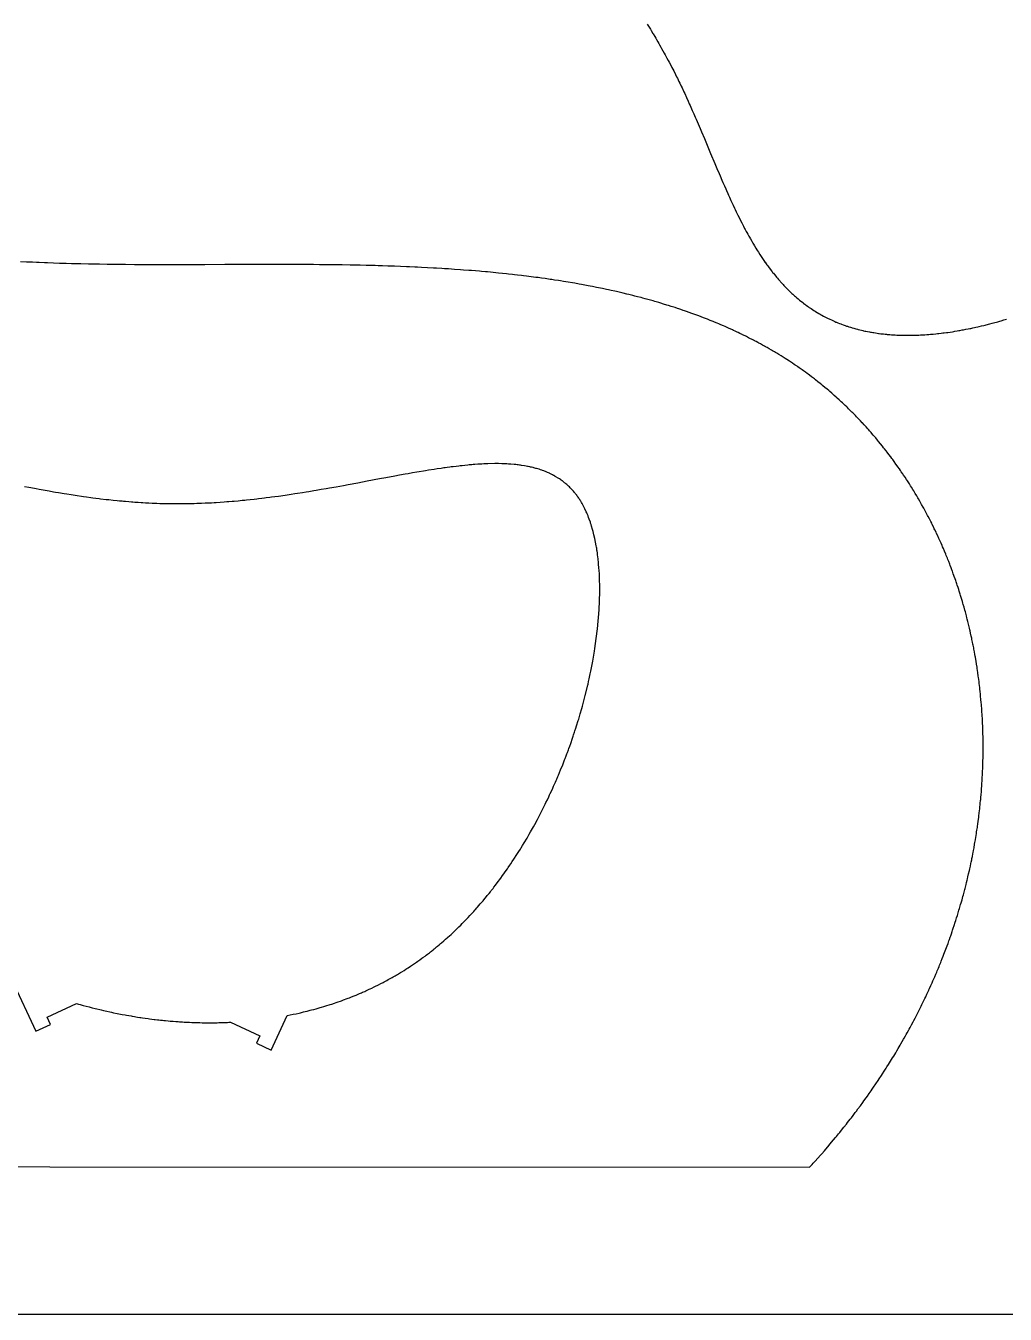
# Model space of a CAD drawing. Header units: metres. Extents: x 790 to 915, y 0 to 250.
# Drawn here: x 826.69 to 863.1, y -0.46 to 47.44 of the extents above; entities that cross this region are included whole.
import ezdxf

# ---------------------------------------------------------------- set-up
doc = ezdxf.new("R2010")
doc.units = ezdxf.units.M
doc.header["$MEASUREMENT"] = 0

msp = doc.modelspace()

# ---------------------------------------------------------------- linework, layer by layer
at = {"flags": 128}
for points in [[(915.266535, -0.455962), (915.266535, 249.544038), (790.266535, 249.544038), (790.266535, -0.455962), (915.266535, -0.455962)], [(849.795106, 47.505401), (849.865692, 47.39181), (849.912384, 47.315762), (849.943351, 47.264921), (850.0049, 47.162901), (850.01459, 47.14672), (850.07348, 47.047681), (850.112428, 46.981507), (850.138256, 46.937327), (850.189584, 46.848812), (850.227797, 46.782291), (850.253137, 46.737881), (850.303498, 46.64891), (850.32852, 46.60435), (850.378249, 46.515081), (850.378249, 46.515081), (850.427561, 46.425615), (850.460207, 46.365864), (850.524956, 46.246105), (850.576093, 46.150327), (850.609934, 46.086357), (850.677021, 45.958137), (850.71027, 45.893888), (850.776186, 45.765117), (850.841337, 45.635984), (850.884352, 45.549698), (850.912844, 45.492087), (850.96939, 45.376659), (851.002154, 45.309108), (851.05274, 45.203848), (851.086213, 45.133558), (851.152588, 44.992707), (851.1855, 44.922151), (851.2508, 44.780794), (851.315441, 44.639125), (851.358191, 44.544518), (851.386546, 44.481378), (851.442926, 44.354941), (851.469959, 44.293911), (851.523751, 44.17172), (851.577201, 44.049368), (851.61266, 43.967717), (851.683194, 43.804235), (851.762007, 43.620065), (851.814281, 43.497159), (851.918321, 43.251106), (851.996025, 43.066413), (852.151055, 42.696849), (852.306305, 42.327387), (852.384299, 42.142831), (852.462696, 41.958465), (852.502082, 41.866371), (852.572466, 41.702832), (852.607855, 41.621165), (852.66122, 41.498811), (852.714954, 41.376649), (852.741971, 41.315647), (852.790271, 41.207337), (852.814556, 41.153253), (852.851166, 41.072222), (852.906512, 40.950899), (852.962415, 40.829867), (852.990588, 40.769466), (853.041062, 40.662288), (853.066494, 40.608801), (853.104897, 40.528703), (853.163105, 40.40887), (853.22208, 40.289437), (853.251871, 40.229879), (853.305357, 40.12427), (853.332362, 40.071601), (853.373211, 39.992776), (853.414484, 39.914173), (853.435285, 39.874956), (853.477226, 39.796701), (853.498371, 39.757664), (853.530312, 39.699224), (853.573329, 39.621528), (853.595026, 39.582778), (853.627815, 39.52478), (853.67756, 39.438076), (853.722365, 39.361311), (853.744981, 39.32304), (853.77918, 39.265775), (853.83111, 39.180209), (853.874004, 39.11079), (853.895652, 39.076186), (853.928382, 39.024413), (853.978072, 38.947064), (854.028499, 38.870098), (854.053997, 38.831763), (854.105578, 38.755397), (854.131668, 38.717369), (854.171184, 38.660526), (854.176608, 38.652794), (854.220448, 38.590925), (854.242546, 38.560157), (854.275918, 38.514217), (854.326494, 38.44579), (854.377702, 38.377955), (854.403548, 38.344264), (854.438264, 38.299581), (854.455732, 38.277342), (854.482074, 38.244115), (854.521904, 38.194571), (854.571971, 38.133469), (854.597232, 38.10313), (854.635412, 38.057893), (854.673943, 38.012984), (854.693342, 37.990654), (854.73241, 37.946247), (854.75208, 37.92417), (854.781756, 37.891216), (854.821649, 37.847581), (854.841736, 37.825895), (854.872043, 37.793531), (854.917908, 37.745362), (854.954492, 37.707627), (854.972901, 37.688868), (855.000659, 37.660866), (855.042629, 37.619174), (855.085002, 37.577859), (855.106342, 37.557344), (855.14933, 37.516604), (855.17098, 37.49638), (855.203652, 37.466228), (855.247585, 37.426372), (855.269712, 37.406594), (855.303104, 37.377116), (855.353653, 37.33333), (855.399054, 37.294847), (855.421922, 37.275762), (855.456434, 37.247331), (855.508681, 37.205134), (855.56151, 37.16348), (855.588145, 37.142859), (855.595662, 37.137085), (855.648497, 37.097061), (855.683917, 37.070773), (855.707618, 37.053422), (855.755231, 37.01914), (855.791124, 36.993795), (855.815141, 36.977074), (855.863383, 36.94405), (855.88761, 36.927747), (855.936271, 36.89556), (855.985213, 36.863932), (856.017995, 36.843156), (856.039919, 36.829443), (856.083931, 36.802348), (856.112341, 36.785162), (856.169434, 36.751335), (856.226889, 36.718234), (856.265394, 36.69657), (856.291153, 36.682305), (856.342885, 36.654204), (856.401425, 36.623272), (856.440651, 36.60305), (856.466891, 36.589747), (856.519582, 36.563564), (856.559287, 36.544299), (856.585845, 36.531632), (856.639172, 36.50672), (856.665941, 36.494475), (856.719689, 36.470406), (856.773718, 36.446897), (856.809893, 36.431535), (856.834078, 36.421432), (856.882614, 36.401555), (856.946291, 36.376272), (856.98895, 36.359832), (857.017482, 36.349056), (857.074764, 36.327942), (857.117918, 36.312491), (857.146778, 36.302372), (857.204717, 36.282572), (857.233796, 36.272889), (857.292169, 36.253958), (857.350832, 36.235604), (857.3901, 36.223688), (857.41635, 36.215885), (857.469019, 36.20062), (857.515598, 36.187547), (857.546674, 36.179046), (857.608878, 36.162552), (857.640007, 36.154557), (857.702316, 36.139062), (857.764694, 36.124221), (857.806317, 36.114685), (857.834082, 36.108485), (857.889652, 36.096458), (857.922293, 36.089628), (857.987628, 36.076472), (858.053032, 36.063978), (858.096673, 36.056012), (858.125784, 36.05086), (858.184045, 36.040936), (858.21684, 36.035573), (858.28248, 36.025315), (858.348184, 36.015675), (858.392022, 36.009587), (858.421263, 36.005676), (858.479783, 35.99821), (858.512722, 35.994215), (858.578645, 35.986665), (858.644629, 35.979693), (858.688652, 35.975362), (858.718016, 35.972614), (858.776777, 35.967451), (858.80985, 35.964739), (858.876041, 35.959729), (858.942288, 35.955262), (858.986485, 35.952583), (859.015963, 35.950929), (859.015963, 35.950929), (859.074952, 35.947933), (859.108152, 35.94643), (859.174594, 35.943813), (859.241089, 35.941709), (859.285449, 35.940589), (859.37424, 35.939018), (859.430475, 35.938479), (859.467985, 35.938314), (859.543055, 35.938446), (859.580614, 35.938741), (859.655779, 35.939784), (859.731008, 35.941425), (859.781195, 35.942847), (859.814668, 35.94394), (859.881652, 35.94647), (859.891075, 35.946862), (859.950713, 35.949551), (859.990431, 35.951538), (860.069769, 35.955974), (860.10939, 35.958419), (860.188538, 35.963759), (860.267561, 35.969687), (860.320175, 35.97396), (860.355221, 35.97695), (860.425244, 35.983265), (860.52459, 35.992991), (860.590719, 35.999959), (860.634761, 36.004815), (860.722738, 36.015029), (860.78863, 36.02312), (860.832515, 36.028717), (860.920184, 36.04039), (860.963969, 36.046465), (861.051439, 36.059082), (861.13878, 36.072313), (861.196936, 36.081471), (861.235675, 36.087723), (861.313081, 36.100578), (861.378316, 36.111782), (861.421768, 36.119432), (861.508582, 36.135159), (861.551944, 36.143235), (861.638581, 36.159803), (861.725101, 36.176922), (861.782718, 36.188635), (861.821101, 36.196577), (861.897801, 36.212774), (861.962448, 36.226764), (862.005513, 36.236252), (862.091559, 36.255615), (862.134542, 36.265488), (862.220429, 36.285612), (862.30621, 36.306235), (862.36334, 36.320256), (862.477462, 36.348947), (862.525554, 36.361307), (862.621642, 36.386476), (862.717606, 36.412237), (862.781513, 36.429737), (862.824087, 36.441546), (862.909164, 36.465506), (862.956978, 36.479181), (863.052517, 36.506956), (863.147936, 36.535296)], [(855.832178, 5.010855), (855.922195, 5.109122), (855.967006, 5.158388), (856.033973, 5.232456), (856.133864, 5.343933), (856.233083, 5.455862), (856.28244, 5.511997), (856.380647, 5.624607), (856.429497, 5.681083), (856.502454, 5.766011), (856.599138, 5.879647), (856.647225, 5.936636), (856.719036, 6.022335), (856.790464, 6.108292), (856.826035, 6.151367), (856.909965, 6.25373), (856.951727, 6.305048), (857.014117, 6.382196), (857.107128, 6.498303), (857.199452, 6.614874), (857.245354, 6.673334), (857.336641, 6.790602), (857.382024, 6.849411), (857.449774, 6.937843), (857.529563, 7.042994), (857.569251, 7.095708), (857.628524, 7.174953), (857.71685, 7.294214), (857.804474, 7.413947), (857.848022, 7.473991), (857.934589, 7.594436), (857.977608, 7.654836), (858.041803, 7.745661), (858.117369, 7.853654), (858.154941, 7.907792), (858.211034, 7.989177), (858.294578, 8.111656), (858.377404, 8.234619), (858.418547, 8.296282), (858.500292, 8.419972), (858.540893, 8.482), (858.601454, 8.57527), (858.6727, 8.68617), (858.708107, 8.741765), (858.760946, 8.825341), (858.839594, 8.951115), (858.917505, 9.077386), (858.956184, 9.140707), (859.032985, 9.267725), (859.071106, 9.331421), (859.127939, 9.427201), (859.194752, 9.541084), (859.227936, 9.598176), (859.277434, 9.684), (859.326596, 9.77005), (859.351051, 9.81316), (859.399708, 9.899551), (859.42391, 9.942831), (859.460054, 10.007858), (859.507949, 10.094761), (859.531769, 10.138298), (859.567339, 10.203712), (859.620333, 10.302075), (859.679353, 10.412929), (859.708656, 10.468495), (859.752353, 10.552018), (859.817314, 10.677696), (859.881571, 10.803848), (859.913435, 10.867102), (859.976629, 10.993969), (860.007959, 11.057583), (860.054619, 11.153229), (860.116204, 11.28118), (860.146727, 11.345337), (860.192171, 11.441802), (860.237208, 11.538542), (860.259572, 11.587015), (860.266188, 11.60141), (860.290598, 11.654748), (860.33898, 11.761529), (860.386777, 11.868451), (860.418318, 11.939811), (860.4392, 11.987419), (860.480619, 12.082717), (860.526664, 12.190061), (860.557037, 12.261701), (860.577141, 12.309496), (860.617003, 12.405169), (860.646598, 12.476996), (860.666183, 12.524916), (860.705009, 12.620839), (860.724249, 12.668841), (860.762383, 12.76493), (860.800058, 12.861129), (860.824918, 12.925324), (860.874025, 13.05386), (860.920399, 13.17744), (860.943303, 13.239299), (860.977305, 13.332171), (861.010883, 13.425145), (861.027513, 13.47167), (861.060454, 13.564798), (861.076766, 13.6114), (861.101034, 13.681351), (861.13302, 13.774708), (861.148853, 13.821425), (861.172405, 13.891548), (861.207283, 13.996841), (861.247924, 14.1218), (861.26796, 14.184348), (861.29766, 14.278255), (861.326934, 14.372265), (861.341411, 14.419308), (861.370045, 14.513472), (861.384202, 14.560592), (861.405237, 14.63132), (861.432909, 14.725715), (861.446586, 14.772951), (861.466899, 14.843853), (861.496918, 14.950315), (861.531793, 15.076661), (861.548945, 15.139903), (861.574314, 15.234852), (861.599254, 15.329904), (861.611562, 15.377469), (861.635855, 15.472677), (861.64784, 15.520319), (861.665615, 15.591832), (861.688936, 15.687274), (861.700435, 15.735033), (861.717479, 15.806722), (861.742589, 15.914365), (861.771638, 16.042112), (861.785872, 16.106056), (861.80686, 16.202059), (861.827411, 16.298166), (861.837523, 16.34626), (861.857419, 16.442525), (861.867202, 16.490698), (861.881671, 16.563006), (861.900578, 16.659509), (861.909867, 16.7078), (861.923593, 16.780287), (861.943716, 16.889129), (861.966841, 17.018302), (861.978108, 17.082959), (861.994637, 17.180034), (862.010721, 17.277217), (862.018595, 17.325848), (862.034008, 17.423192), (862.041546, 17.471905), (862.052643, 17.545024), (862.067046, 17.642611), (862.074078, 17.691445), (862.084414, 17.764747), (862.099441, 17.874815), (862.116507, 18.005445), (862.124736, 18.070833), (862.136699, 18.169007), (862.148204, 18.267291), (862.153784, 18.316474), (862.164599, 18.414924), (862.169834, 18.464191), (862.177468, 18.538143), (862.187241, 18.636843), (862.191954, 18.686235), (862.198804, 18.760376), (862.208586, 18.871706), (862.21634, 18.965278), (862.220059, 19.012102), (862.225442, 19.082385), (862.23307, 19.187918), (862.240162, 19.293579), (862.243506, 19.346458), (862.249789, 19.452314), (862.252728, 19.50529), (862.256881, 19.584816), (862.261942, 19.690966), (862.264267, 19.744091), (862.267498, 19.823839), (862.271763, 19.943601), (862.272275, 19.959462), (862.27391, 20.012908), (862.276757, 20.119733), (862.279041, 20.226469), (862.280251, 20.297578), (862.280919, 20.344961), (862.281921, 20.439677), (862.282519, 20.546148), (862.282605, 20.617079), (862.282524, 20.664345), (862.282029, 20.758825), (862.281367, 20.829639), (862.280788, 20.876827), (862.279297, 20.97115), (862.278386, 21.018286), (862.276231, 21.112505), (862.273635, 21.206654), (862.271659, 21.269382), (862.271659, 21.269382), (862.267118, 21.394745), (862.261478, 21.526862), (862.258331, 21.592869), (862.2532, 21.691815), (862.247579, 21.790685), (862.244583, 21.84009), (862.238225, 21.938844), (862.234861, 21.988191), (862.229585, 22.062176), (862.222119, 22.160756), (862.218202, 22.210016), (862.212096, 22.283871), (862.202418, 22.394572), (862.19014, 22.525645), (862.183673, 22.591131), (862.17356, 22.689294), (862.162954, 22.787379), (862.157465, 22.836393), (862.146117, 22.934362), (862.140257, 22.983317), (862.131234, 23.056713), (862.11877, 23.154506), (862.112352, 23.203374), (862.102491, 23.276638), (862.087175, 23.386452), (862.073032, 23.483982), (862.065773, 23.532717), (862.054651, 23.605783), (862.03744, 23.715299), (862.019594, 23.824716), (862.010433, 23.879386), (861.995631, 23.965728), (861.98808, 24.008876), (861.976568, 24.073568), (861.958878, 24.17054), (861.940681, 24.267432), (861.931392, 24.315848), (861.912431, 24.41262), (861.90276, 24.460976), (861.888013, 24.533472), (861.867902, 24.630063), (861.857654, 24.678329), (861.842042, 24.750689), (861.818079, 24.859143), (861.798684, 24.944763), (861.788832, 24.987549), (861.773863, 25.051698), (861.750975, 25.147852), (861.727565, 25.243925), (861.715663, 25.29193), (861.691466, 25.387879), (861.67917, 25.435822), (861.660478, 25.507698), (861.635093, 25.60346), (861.622201, 25.651309), (861.602613, 25.723044), (861.572669, 25.830559), (861.545482, 25.926037), (861.531688, 25.973745), (861.510742, 26.045267), (861.478753, 26.152459), (861.446076, 26.259543), (861.429479, 26.313045), (861.393869, 26.425902), (861.375773, 26.482285), (861.348264, 26.566802), (861.320314, 26.65125), (861.306173, 26.693448), (861.277558, 26.777791), (861.263084, 26.819937), (861.241163, 26.883123), (861.211543, 26.967308), (861.196565, 27.009375), (861.173885, 27.072442), (861.139388, 27.166967), (861.133889, 27.181884), (861.090686, 27.297661), (861.061468, 27.374592), (861.041804, 27.425767), (861.002031, 27.527848), (860.971813, 27.604172), (860.951483, 27.654942), (860.910378, 27.756213), (860.889604, 27.806714), (860.847613, 27.907446), (860.805031, 28.00782), (860.776315, 28.074536), (860.757025, 28.118925), (860.718095, 28.20749), (860.682094, 28.288216), (860.663947, 28.32849), (860.636545, 28.38879), (860.595029, 28.478991), (860.55302, 28.568891), (860.53183, 28.613728), (860.489079, 28.703178), (860.467518, 28.74779), (860.434944, 28.814567), (860.39108, 28.903341), (860.368962, 28.947614), (860.335553, 29.013884), (860.284916, 29.112971), (860.239379, 29.200728), (860.216424, 29.244493), (860.181759, 29.309999), (860.129237, 29.40794), (860.076083, 29.505498), (860.04927, 29.554132), (859.995168, 29.651114), (859.96788, 29.69946), (859.926651, 29.771799), (859.877324, 29.857254), (859.852472, 29.899866), (859.814958, 29.963642), (859.758156, 30.058983), (859.700715, 30.153935), (859.671754, 30.201265), (859.613351, 30.295633), (859.583909, 30.342671), (859.539443, 30.413043), (859.492206, 30.486943), (859.468436, 30.5238), (859.432591, 30.578971), (859.378397, 30.661468), (859.323687, 30.743652), (859.296139, 30.784627), (859.240655, 30.86634), (859.212718, 30.907078), (859.170569, 30.968038), (859.113914, 31.04904), (859.085391, 31.089422), (859.042361, 31.149846), (858.977261, 31.240145), (858.918835, 31.320071), (858.889424, 31.359914), (858.845058, 31.419526), (858.777948, 31.508604), (858.710161, 31.59727), (858.676012, 31.641449), (858.614882, 31.719732), (858.584114, 31.75875), (858.537708, 31.817122), (858.467522, 31.904332), (858.396643, 31.99112), (858.360942, 32.034355), (858.289015, 32.120506), (858.252787, 32.163421), (858.198114, 32.227592), (858.143041, 32.29152), (858.115354, 32.323392), (858.059677, 32.386954), (858.031687, 32.418642), (857.989512, 32.466059), (857.932921, 32.529065), (857.904472, 32.560475), (857.861606, 32.607472), (857.796872, 32.677704), (857.786032, 32.689378), (857.71714, 32.763003), (857.670988, 32.81178), (857.64012, 32.844162), (857.578144, 32.908601), (857.531453, 32.956645), (857.500226, 32.988538), (857.437532, 33.052), (857.406066, 33.083568), (857.342894, 33.146378), (857.279403, 33.208755), (857.236899, 33.250099), (857.208484, 33.277554), (857.151465, 33.332208), (857.087145, 33.393165), (857.054865, 33.423482), (857.006297, 33.468755), (856.93311, 33.536207), (856.85952, 33.603112), (856.822574, 33.636359), (856.74838, 33.702441), (856.711131, 33.735276), (856.655069, 33.784271), (856.579967, 33.849117), (856.542264, 33.881334), (856.48552, 33.929401), (856.399977, 34.000921), (856.323508, 34.063908), (856.285121, 34.095195), (856.227351, 34.141865), (856.140266, 34.211287), (856.052665, 34.280006), (856.008671, 34.314102), (855.97191, 34.342381), (855.89812, 34.398572), (855.823971, 34.454277), (855.774341, 34.491144), (855.741167, 34.515603), (855.674609, 34.564235), (855.599397, 34.618492), (855.54906, 34.654398), (855.54906, 34.654398), (855.515416, 34.678217), (855.44792, 34.725573), (855.397117, 34.760844), (855.363162, 34.784241), (855.295047, 34.830756), (855.260887, 34.853873), (855.192363, 34.89983), (855.123567, 34.945418), (855.077553, 34.975604), (854.985164, 35.035488), (854.926453, 35.073048), (854.887206, 35.097943), (854.808458, 35.147389), (854.768958, 35.171939), (854.689706, 35.220698), (854.610119, 35.269002), (854.556876, 35.300953), (854.521299, 35.322141), (854.449948, 35.364252), (854.409698, 35.387783), (854.328952, 35.434509), (854.247878, 35.480789), (854.193647, 35.511395), (854.157413, 35.53169), (854.084751, 35.572017), (854.002702, 35.61697), (853.947823, 35.646695), (853.911158, 35.666404), (853.837638, 35.705563), (853.782332, 35.734708), (853.745383, 35.75403), (853.671297, 35.792419), (853.63416, 35.811486), (853.559699, 35.849366), (853.48499, 35.886908), (853.435046, 35.911749), (853.33483, 35.960984), (853.320527, 35.967946), (853.23302, 36.010182), (853.174598, 36.038045), (853.135612, 36.056492), (853.057551, 36.093076), (852.998927, 36.120246), (852.959808, 36.138233), (852.881482, 36.173904), (852.842275, 36.191589), (852.763775, 36.226663), (852.685161, 36.261342), (852.632689, 36.284245), (852.527595, 36.329536), (852.450081, 36.362451), (852.398346, 36.384191), (852.294735, 36.427189), (852.24286, 36.448448), (852.138972, 36.490491), (852.034903, 36.531908), (851.965423, 36.559176), (851.919059, 36.577202), (851.826226, 36.612894), (851.773946, 36.632761), (851.669257, 36.672045), (851.564395, 36.710736), (851.494393, 36.736205), (851.447683, 36.75304), (851.354164, 36.786369), (851.248798, 36.823324), (851.178463, 36.847646), (851.131532, 36.863722), (851.037575, 36.895545), (850.967024, 36.919125), (850.919951, 36.934709), (850.825711, 36.965556), (850.778544, 36.980819), (850.684119, 37.011028), (850.589572, 37.040817), (850.526473, 37.060446), (850.400117, 37.099155), (850.29334, 37.131254), (850.222074, 37.152371), (850.174527, 37.166324), (850.079346, 37.193934), (850.007886, 37.214383), (849.96021, 37.227895), (849.864775, 37.254627), (849.721414, 37.294007), (849.625702, 37.319788), (849.561834, 37.336768), (849.433954, 37.370234), (849.325909, 37.397964), (849.253805, 37.416197), (849.109421, 37.452059), (849.037143, 37.469691), (848.892414, 37.504365), (848.74746, 37.538261), (848.6507, 37.560433), (848.586139, 37.575028), (848.456888, 37.603772), (848.3477, 37.627569), (848.274842, 37.643205), (848.128967, 37.673933), (848.055951, 37.689027), (847.909765, 37.718685), (847.763377, 37.747643), (847.665673, 37.766565), (847.600488, 37.779011), (847.470002, 37.803504), (847.346, 37.826265), (847.263257, 37.841178), (847.097591, 37.870386), (847.014669, 37.884685), (846.84865, 37.91268), (846.682402, 37.939884), (846.571444, 37.957588), (846.497417, 37.969201), (846.349232, 37.991976), (846.251924, 38.006596), (846.187047, 38.016197), (846.057278, 38.035054), (845.992388, 38.044312), (845.862594, 38.062491), (845.732783, 38.080227), (845.646234, 38.091809), (845.473116, 38.114401), (845.306156, 38.135477), (845.194835, 38.149148), (845.120616, 38.158096), (844.972163, 38.175599), (844.860812, 38.188388), (844.786571, 38.196754), (844.638078, 38.21311), (844.563824, 38.221102), (844.415304, 38.23672), (844.266766, 38.251857), (844.167732, 38.261686), (843.969641, 38.280727), (843.858202, 38.291082), (843.783905, 38.297845), (843.635298, 38.311042), (843.560988, 38.317477), (843.412358, 38.330026), (843.263713, 38.342153), (843.164608, 38.350007), (842.966378, 38.365175), (842.854863, 38.373396), (842.631809, 38.389182), (842.408724, 38.404113), (842.259985, 38.413606), (842.160818, 38.419733), (841.962467, 38.431517), (841.850885, 38.437873), (841.627701, 38.450016), (841.40449, 38.461416), (841.255668, 38.468616), (841.156447, 38.473241), (840.957991, 38.482084), (840.846352, 38.486823), (840.623054, 38.495809), (840.399734, 38.504155), (840.250841, 38.509374), (840.151574, 38.512704), (839.953027, 38.519015), (839.785491, 38.523985), (839.673794, 38.527124), (839.450385, 38.532991), (839.338673, 38.535725), (839.115236, 38.540806), (838.891781, 38.545389), (838.742801, 38.548177), (838.44482, 38.553141), (838.277193, 38.555588), (838.165437, 38.557088), (837.941915, 38.559783), (837.606605, 38.56311), (837.383049, 38.564885), (837.234006, 38.565884), (836.935904, 38.567472), (836.712315, 38.568332), (836.563251, 38.568758), (836.265111, 38.56929), (835.817876, 38.569381), (835.519705, 38.569045), (834.923337, 38.567652), (834.084661, 38.564733), (833.339166, 38.562001), (832.966426, 38.560839), (832.407334, 38.559623), (831.960084, 38.5593), (831.736469, 38.559414), (831.401061, 38.559988), (831.102937, 38.560958), (830.953881, 38.561623), (830.730307, 38.562862), (830.394965, 38.565311), (830.26922, 38.566425), (830.020856, 38.56896), (829.896686, 38.570403), (829.710447, 38.572797), (829.431126, 38.576934), (829.431126, 38.576934), (829.151853, 38.581768), (829.012235, 38.58446), (828.733041, 38.590427), (828.593464, 38.593713), (828.384126, 38.599036), (828.185675, 38.604537), (828.08646, 38.607459), (827.937654, 38.612063), (827.714481, 38.619481), (827.491351, 38.627537), (827.379803, 38.631813), (827.181525, 38.639836), (827.0824, 38.644054), (826.933731, 38.650648), (826.71077, 38.661154), (826.487862, 38.672424)], [(826.18215, 11.955728), (827.064011, 10.06457), (827.607796, 10.318141), (827.48101, 10.590034), (828.568579, 11.097176), (828.652046, 11.073376), (828.707724, 11.057727), (828.819158, 11.026951), (829.042322, 10.967492), (829.154041, 10.938811), (829.265845, 10.910832), (829.321777, 10.897106), (829.433698, 10.870181), (829.489686, 10.856983), (829.573699, 10.837516), (829.699788, 10.809061), (829.81193, 10.78452), (829.868022, 10.772516), (829.952184, 10.754841), (830.078477, 10.72908), (830.204822, 10.704221), (830.268013, 10.69213), (830.380377, 10.671194), (830.436571, 10.660994), (830.520872, 10.646031), (830.605186, 10.631471), (830.647347, 10.624343), (830.731675, 10.610391), (830.773842, 10.603566), (830.837094, 10.59352), (830.921435, 10.58048), (830.963606, 10.574112), (831.026863, 10.564751), (831.121747, 10.55114), (831.234197, 10.535677), (831.290419, 10.528217), (831.374744, 10.51737), (831.45906, 10.506931), (831.501213, 10.501866), (831.58551, 10.492043), (831.627653, 10.487286), (831.69086, 10.480343), (831.77512, 10.471446), (831.817243, 10.467152), (831.880416, 10.460905), (831.975153, 10.45197), (832.059337, 10.444467), (832.101418, 10.440871), (832.164527, 10.435672), (832.259159, 10.42831), (832.353749, 10.421475), (832.401028, 10.418255), (832.51305, 10.411149), (832.569035, 10.407874), (832.652979, 10.40331), (832.73688, 10.399165), (832.778814, 10.397249), (832.862646, 10.393732), (832.904545, 10.392131), (832.96737, 10.389927), (833.051091, 10.387356), (833.092932, 10.386228), (833.155668, 10.384734), (833.249713, 10.382938), (833.333247, 10.381791), (833.374991, 10.381376), (833.437579, 10.380951), (833.531394, 10.380762), (833.625126, 10.38111), (833.671959, 10.381486), (833.755165, 10.382487), (833.796742, 10.383147), (833.859072, 10.384337), (833.952489, 10.386572), (834.04581, 10.389348), (834.092432, 10.390939), (834.185602, 10.394528), (834.232147, 10.396526), (834.301916, 10.399777), (835.389485, 9.892635), (835.2627, 9.620743), (835.806484, 9.367172), (836.404457, 10.649529), (836.627102, 10.694243), (836.737992, 10.717911), (836.848586, 10.742456), (836.90377, 10.755058), (837.013909, 10.780921), (837.068863, 10.794183), (837.151145, 10.814489), (837.260576, 10.842336), (837.31517, 10.856591), (837.396908, 10.878388), (837.478459, 10.900683), (837.519164, 10.912018), (837.627477, 10.942855), (837.681504, 10.958608), (837.762382, 10.982653), (837.843062, 11.0072), (837.883327, 11.019662), (837.963706, 11.044962), (838.003819, 11.057801), (838.063892, 11.077295), (838.170399, 11.112652), (838.223513, 11.130667), (838.303006, 11.15811), (838.382284, 11.186059), (838.421842, 11.200224), (838.500793, 11.228933), (838.540186, 11.243479), (838.59917, 11.265534), (838.67762, 11.295387), (838.71676, 11.310504), (838.775363, 11.333419), (838.863025, 11.368329), (838.966538, 11.410541), (839.018138, 11.431988), (839.095338, 11.464585), (839.172299, 11.497695), (839.210688, 11.514442), (839.287283, 11.548323), (839.325488, 11.565456), (839.38268, 11.591396), (839.458716, 11.626435), (839.49664, 11.644148), (839.553407, 11.670959), (839.638287, 11.711721), (839.713462, 11.748503), (839.750952, 11.767089), (839.807063, 11.79521), (839.890952, 11.83794), (839.974503, 11.881327), (840.016151, 11.903268), (840.114528, 11.955934), (840.163534, 11.982614), (840.236813, 12.023071), (840.309813, 12.06405), (840.346208, 12.084736), (840.418785, 12.126501), (840.454967, 12.14758), (840.509106, 12.179445), (840.581039, 12.222391), (840.616897, 12.244061), (840.670547, 12.276813), (840.750711, 12.326497), (840.821653, 12.371221), (840.857013, 12.393781), (840.909911, 12.427869), (840.988938, 12.47956), (841.06758, 12.531921), (841.106755, 12.558353), (841.176158, 12.605758), (841.210742, 12.629661), (841.262472, 12.665763), (841.339734, 12.720479), (841.416595, 12.77587), (841.454873, 12.803818), (841.531123, 12.860223), (841.569095, 12.888679), (841.625858, 12.931682), (841.693846, 12.983927), (841.738983, 13.019062), (841.76899, 13.042619), (841.828805, 13.090055), (841.873489, 13.125911), (841.903195, 13.149947), (841.962405, 13.198334), (841.99191, 13.222683), (842.050716, 13.271694), (842.109253, 13.321115), (842.148128, 13.35429), (842.225519, 13.421179), (842.268839, 13.459118), (842.297636, 13.484535), (842.355025, 13.535666), (842.383618, 13.561379), (842.440601, 13.613099), (842.497312, 13.665206), (842.534969, 13.700157), (842.609921, 13.770569), (842.637903, 13.797146), (842.693663, 13.850582), (842.74915, 13.90439), (842.785991, 13.940467), (842.859307, 14.013108), (842.913975, 14.06801), (842.950269, 14.104811), (843.022491, 14.178885), (843.058419, 14.216156), (843.129909, 14.291162), (843.200912, 14.366779), (843.341448, 14.519812), (843.380621, 14.563278), (843.406649, 14.592357), (843.4585, 14.650759), (843.484322, 14.680081), (843.535757, 14.738965), (843.586916, 14.798164), (843.620868, 14.837805), (843.620868, 14.837805), (843.688402, 14.917499), (843.7136, 14.947525), (843.763787, 15.007804), (843.813697, 15.068383), (843.846815, 15.108935), (843.91268, 15.19043), (843.961753, 15.25189), (843.994313, 15.293023), (844.059061, 15.375666), (844.091249, 15.417175), (844.15525, 15.50056), (844.218753, 15.584429), (844.344262, 15.753586), (844.413981, 15.849548), (844.460108, 15.91384), (844.490703, 15.95684), (844.551516, 16.043168), (844.596795, 16.108198), (844.626825, 16.151684), (844.686505, 16.23897), (844.716157, 16.282768), (844.775081, 16.370669), (844.833501, 16.45897), (844.948821, 16.636736), (844.991544, 16.703789), (845.019867, 16.748606), (845.076132, 16.838511), (845.104074, 16.883598), (845.159576, 16.974035), (845.214569, 17.064814), (845.323023, 17.247369), (845.349816, 17.29321), (845.40302, 17.385125), (845.455712, 17.477345), (845.559554, 17.66267), (845.610704, 17.755758), (845.711457, 17.942741), (845.810144, 18.130747), (846.001299, 18.509558), (846.027514, 18.563104), (846.079448, 18.670385), (846.130722, 18.777909), (846.164538, 18.84972), (846.186918, 18.897649), (846.231286, 18.993635), (846.280574, 19.101814), (846.313064, 19.174042), (846.33456, 19.222241), (846.377158, 19.318744), (846.408761, 19.39121), (846.429666, 19.439562), (846.471079, 19.536357), (846.491588, 19.584799), (846.53221, 19.681765), (846.572303, 19.778835), (846.650901, 19.973253), (846.694181, 20.082756), (846.72266, 20.155807), (846.741481, 20.204528), (846.778722, 20.302012), (846.806303, 20.375159), (846.824524, 20.423938), (846.860566, 20.521524), (846.878387, 20.57033), (846.913627, 20.66796), (846.948332, 20.76561), (847.016134, 20.960933), (847.041007, 21.034177), (847.05742, 21.083003), (847.089843, 21.180641), (847.105853, 21.229451), (847.137468, 21.327049), (847.168544, 21.42461), (847.229073, 21.619586), (847.243867, 21.668293), (847.273049, 21.765658), (847.301688, 21.862948), (847.357335, 22.05727), (847.384342, 22.154285), (847.43672, 22.347983), (847.486912, 22.541181), (847.580716, 22.925812), (847.591823, 22.973705), (847.613624, 23.069355), (847.634874, 23.164818), (847.675715, 23.355148), (847.695306, 23.449998), (847.732825, 23.639028), (847.768122, 23.827107), (847.832029, 24.200147), (847.846609, 24.292708), (847.874088, 24.476935), (847.899321, 24.65991), (847.94303, 25.021841), (848.003268, 25.727751), (848.019713, 26.070662), (848.026986, 26.406164), (848.027169, 26.570969), (848.020605, 26.894356), (848.013845, 27.052803), (848.004762, 27.208997), (847.999346, 27.286229), (847.986766, 27.438918), (847.979599, 27.51436), (847.971847, 27.589188), (847.967751, 27.626369), (847.949903, 27.77352), (847.940098, 27.846136), (847.929704, 27.9181), (847.924287, 27.953836), (847.91301, 28.024809), (847.907151, 28.060044), (847.898085, 28.112579), (847.844117, 28.386199), (847.813576, 28.518749), (847.780657, 28.64837), (847.763304, 28.712061), (847.726808, 28.837162), (847.707663, 28.898556), (847.68792, 28.959167), (847.677824, 28.989177), (847.63594, 29.107217), (847.614097, 29.165024), (847.591652, 29.222011), (847.580204, 29.250195), (847.556856, 29.305936), (847.544956, 29.333492), (847.526823, 29.374429), (847.476807, 29.481245), (847.450891, 29.533354), (847.42437, 29.584588), (847.410881, 29.609873), (847.38345, 29.659777), (847.369506, 29.684393), (847.348305, 29.720893), (847.319506, 29.768766), (847.304877, 29.792359), (847.282649, 29.827318), (847.260078, 29.861755), (847.248664, 29.878777), (847.222668, 29.916597), (847.205097, 29.941442), (847.193276, 29.957842), (847.169379, 29.990254), (847.151233, 30.014224), (847.139029, 30.030043), (847.114369, 30.061297), (847.101912, 30.076733), (847.076745, 30.107224), (847.051243, 30.13721), (847.034056, 30.156922), (846.999236, 30.195679), (846.97939, 30.217092), (846.966055, 30.231213), (846.939138, 30.259085), (846.925555, 30.272838), (846.898143, 30.299978), (846.870403, 30.326633), (846.851727, 30.344135), (846.81394, 30.3785), (846.79962, 30.391168), (846.770738, 30.41615), (846.741532, 30.44066), (846.721882, 30.456739), (846.682154, 30.488277), (846.651983, 30.511391), (846.631692, 30.526545), (846.590685, 30.556243), (846.56997, 30.57079), (846.528117, 30.599282), (846.485705, 30.626978), (846.39921, 30.680013), (846.374484, 30.694368), (846.357903, 30.703803), (846.32451, 30.72235), (846.307697, 30.731462), (846.273841, 30.749366), (846.239679, 30.766846), (846.216734, 30.778266), (846.170438, 30.800546), (846.152937, 30.80871), (846.11771, 30.824729), (846.08218, 30.840337), (846.058326, 30.850516), (846.010219, 30.870333), (845.97379, 30.884727), (845.949338, 30.894101), (845.90004, 30.91232), (845.875193, 30.921168), (845.825108, 30.938343), (845.774501, 30.95483), (845.671733, 30.98577), (845.652234, 30.991273), (845.613021, 31.001999), (845.57352, 31.012354), (845.547027, 31.019053), (845.493661, 31.031966), (845.453305, 31.041228), (845.453305, 31.041228), (845.426243, 31.047204), (845.371744, 31.058681), (845.344306, 31.064184), (845.289059, 31.074723), (845.233315, 31.084647), (845.120352, 31.102676), (845.077486, 31.10882), (845.048757, 31.112732), (844.990935, 31.120118), (844.961843, 31.123593), (844.903299, 31.130114), (844.844277, 31.136066), (844.724807, 31.146296), (844.694644, 31.148509), (844.633967, 31.15253), (844.572823, 31.156014), (844.449144, 31.161403), (844.386614, 31.163322), (844.260187, 31.165644), (844.131953, 31.165993), (843.870146, 31.160995), (843.795248, 31.15827), (843.745011, 31.156141), (843.711384, 31.154585), (843.643809, 31.151149), (843.592847, 31.148291), (843.490204, 31.141866), (843.386612, 31.134517), (843.317028, 31.129115), (843.270407, 31.125296), (843.176614, 31.11714), (843.123534, 31.112256), (843.016687, 31.101859), (842.908928, 31.090645), (842.836587, 31.082727), (842.788138, 31.077256), (842.690712, 31.065863), (842.580272, 31.052342), (842.506158, 31.042926), (842.456533, 31.036475), (842.356771, 31.023162), (842.281503, 31.012827), (842.231114, 31.005775), (842.129833, 30.991289), (841.976665, 30.968639), (841.873732, 30.952949), (841.665921, 30.920231), (841.547902, 30.901083), (841.468778, 30.888036), (841.309476, 30.861295), (841.229302, 30.847616), (841.067922, 30.819676), (840.905183, 30.791008), (840.795945, 30.771519), (840.575708, 30.731713), (840.409013, 30.701201), (840.07181, 30.638728), (839.844249, 30.59619), (839.382723, 30.509585), (839.031165, 30.443822), (838.675149, 30.37787), (838.49552, 30.344966), (838.224107, 30.295858), (837.980917, 30.252594), (837.858656, 30.231143), (837.674446, 30.19924), (837.489275, 30.167716), (837.396336, 30.152114), (837.20976, 30.121264), (837.11613, 30.106031), (836.975263, 30.08344), (836.786667, 30.053842), (836.692044, 30.039282), (836.549709, 30.017762), (836.406902, 29.996646), (836.335324, 29.986248), (836.079903, 29.950187), (835.951663, 29.932722), (835.823078, 29.915654), (835.758658, 29.907275), (835.629568, 29.890837), (835.564899, 29.882782), (835.467742, 29.870911), (835.337919, 29.855488), (835.272888, 29.847955), (835.175196, 29.836884), (835.028333, 29.820807), (834.897467, 29.807066), (834.831923, 29.800395), (834.73347, 29.790644), (834.585487, 29.776607), (834.437148, 29.763298), (834.362848, 29.756923), (834.230548, 29.746065), (834.164298, 29.740867), (834.064801, 29.733366), (833.915284, 29.722793), (833.76545, 29.713056), (833.690416, 29.708508), (833.590254, 29.702784), (833.540122, 29.700069), (833.464864, 29.696184), (833.35184, 29.690783), (833.217679, 29.685057), (833.150515, 29.682473), (833.049669, 29.678953), (832.948704, 29.675865), (832.898178, 29.674485), (832.797039, 29.67206), (832.746427, 29.671016), (832.670458, 29.669662), (832.569069, 29.66826), (832.518334, 29.667734), (832.442183, 29.667164), (832.327847, 29.666812), (832.226108, 29.667012), (832.175201, 29.667296), (832.098796, 29.667953), (831.984088, 29.669466), (831.869263, 29.67162), (831.811808, 29.672942), (831.725574, 29.675231), (831.668051, 29.67696), (831.552927, 29.6809), (831.495328, 29.683109), (831.380059, 29.687999), (831.264701, 29.693508), (831.187748, 29.697521), (831.136427, 29.700345), (831.033739, 29.706348), (830.975952, 29.70993), (830.860327, 29.717533), (830.744638, 29.725711), (830.66748, 29.731478), (830.616028, 29.735461), (830.513094, 29.743756), (830.39725, 29.753603), (830.319999, 29.760466), (830.268489, 29.765173), (830.165449, 29.774897), (830.088155, 29.782458), (829.933535, 29.798258), (829.778886, 29.814942), (829.675776, 29.826544), (829.469553, 29.850868), (829.411555, 29.857973), (829.295567, 29.87252), (829.179595, 29.88751), (829.102291, 29.897745), (828.94772, 29.918781), (828.831828, 29.935042), (828.754588, 29.946107), (828.600167, 29.968765), (828.52299, 29.980351), (828.368708, 30.004024), (828.214537, 30.028345), (828.111824, 30.044908), (827.90658, 30.078838), (827.791247, 30.098379), (827.714408, 30.111582), (827.560859, 30.138397), (827.484152, 30.152003), (827.330883, 30.179598), (827.177816, 30.207683), (827.075892, 30.226667), (826.87235, 30.265232), (826.796131, 30.279889), (826.643886, 30.309508)], [(799.323767, 5.030585), (855.832178, 5.010855)]]:
    msp.add_lwpolyline(points, dxfattribs=at)

doc.saveas('drawing.dxf')
